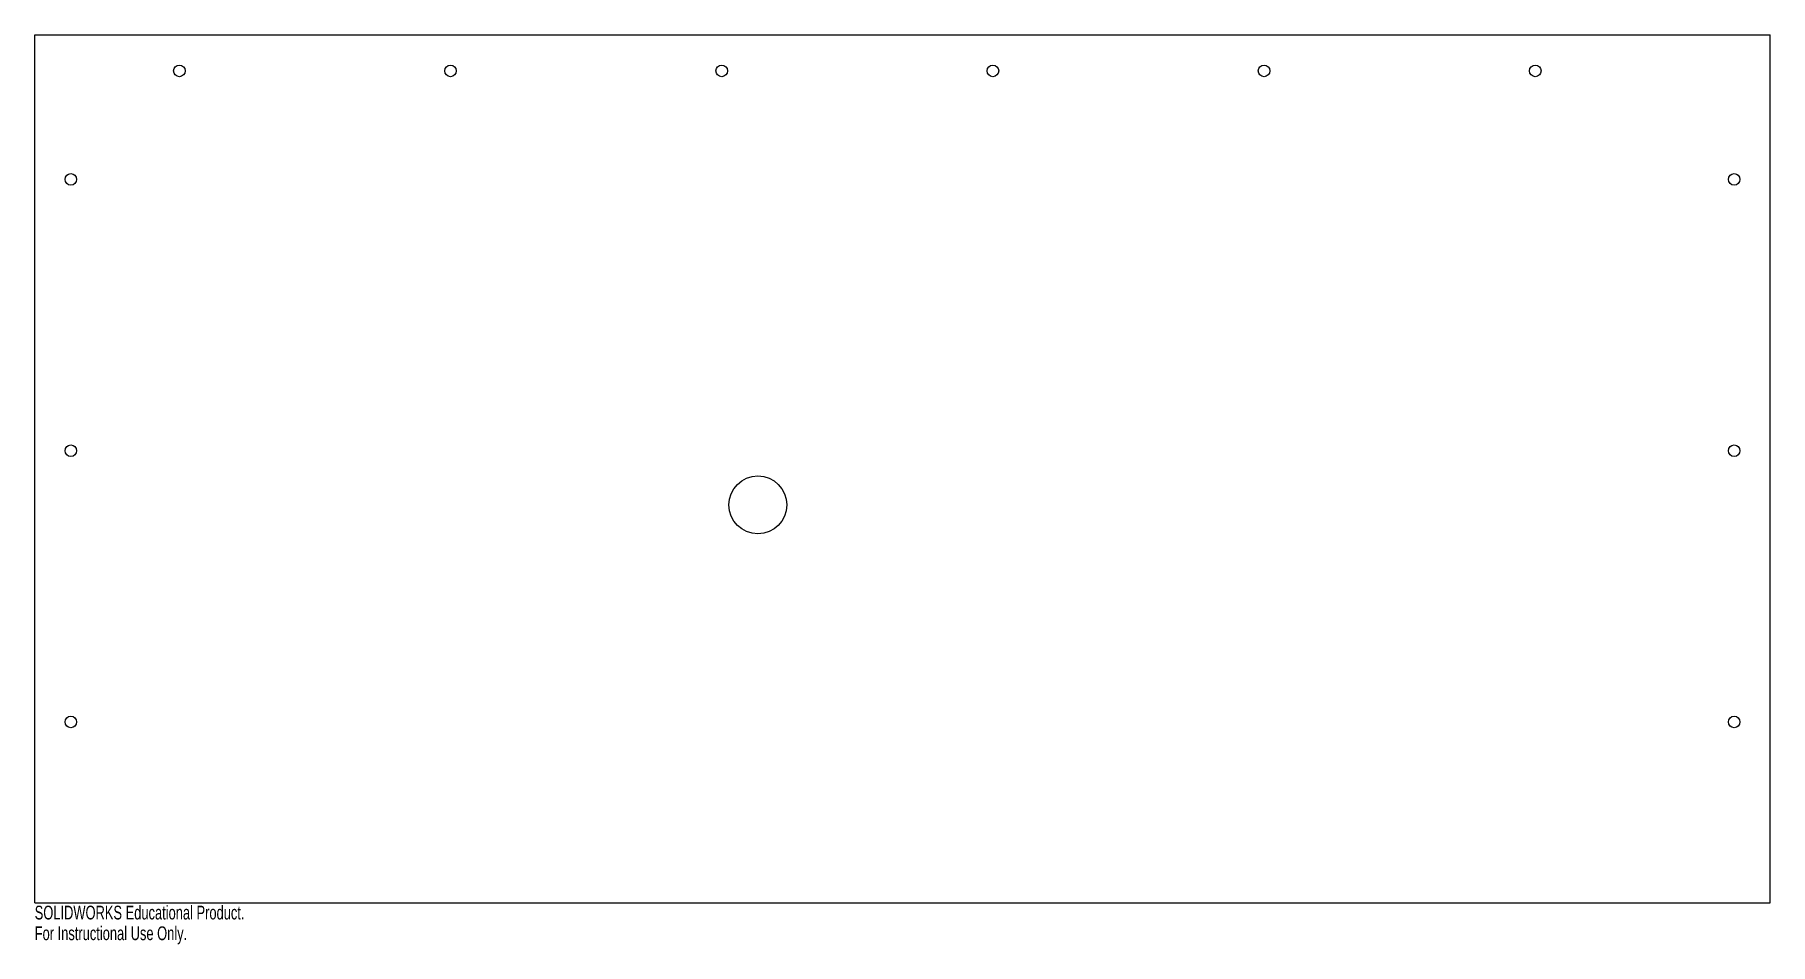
# Model space of a CAD drawing. Header units: inches. Extents: x 0 to 24, y -0.6 to 12.
import ezdxf

# ---------------------------------------------------------------- set-up
doc = ezdxf.new("R2010")
doc.units = ezdxf.units.IN
doc.header["$MEASUREMENT"] = 0
doc.styles.add('SLDTEXTSTYLE0', font='TXT', dxfattribs={"width": 0.7})

msp = doc.modelspace()

# ---------------------------------------------------------------- linework, layer by layer
at = {"color": 7, "linetype": 'Continuous', "lineweight": 25}
for p, q in [((0, 0), (0, 12)), ((0, 12), (24, 12)), ((24, 0), (24, 12)), ((0, 0), (24, 0))]:
    msp.add_line(p, q, dxfattribs=at)
for centre, radius in [((2, 11.5), 0.08), ((5.75, 11.5), 0.08), ((9.5, 11.5), 0.08), ((13.25, 11.5), 0.08), ((17, 11.5), 0.08), ((20.75, 11.5), 0.08), ((0.5, 10), 0.08), ((23.5, 10), 0.08), ((0.5, 6.25), 0.08), ((23.5, 6.25), 0.08), ((10, 5.5), 0.4), ((0.5, 2.5), 0.08), ((23.5, 2.5), 0.08)]:
    msp.add_circle(centre, radius, dxfattribs=at)

# ---------------------------------------------------------------- texts
at = {"color": 7, "linetype": 'Continuous', "char_height": 0.1903, "attachment_point": 1, "style": 'SLDTEXTSTYLE0'}
for s, insert in [('SOLIDWORKS Educational Product.', (0, -0.04)), ('For Instructional Use Only.', (0, -0.326))]:
    msp.add_mtext(s, dxfattribs=dict(at, insert=insert))

doc.saveas('drawing.dxf')
